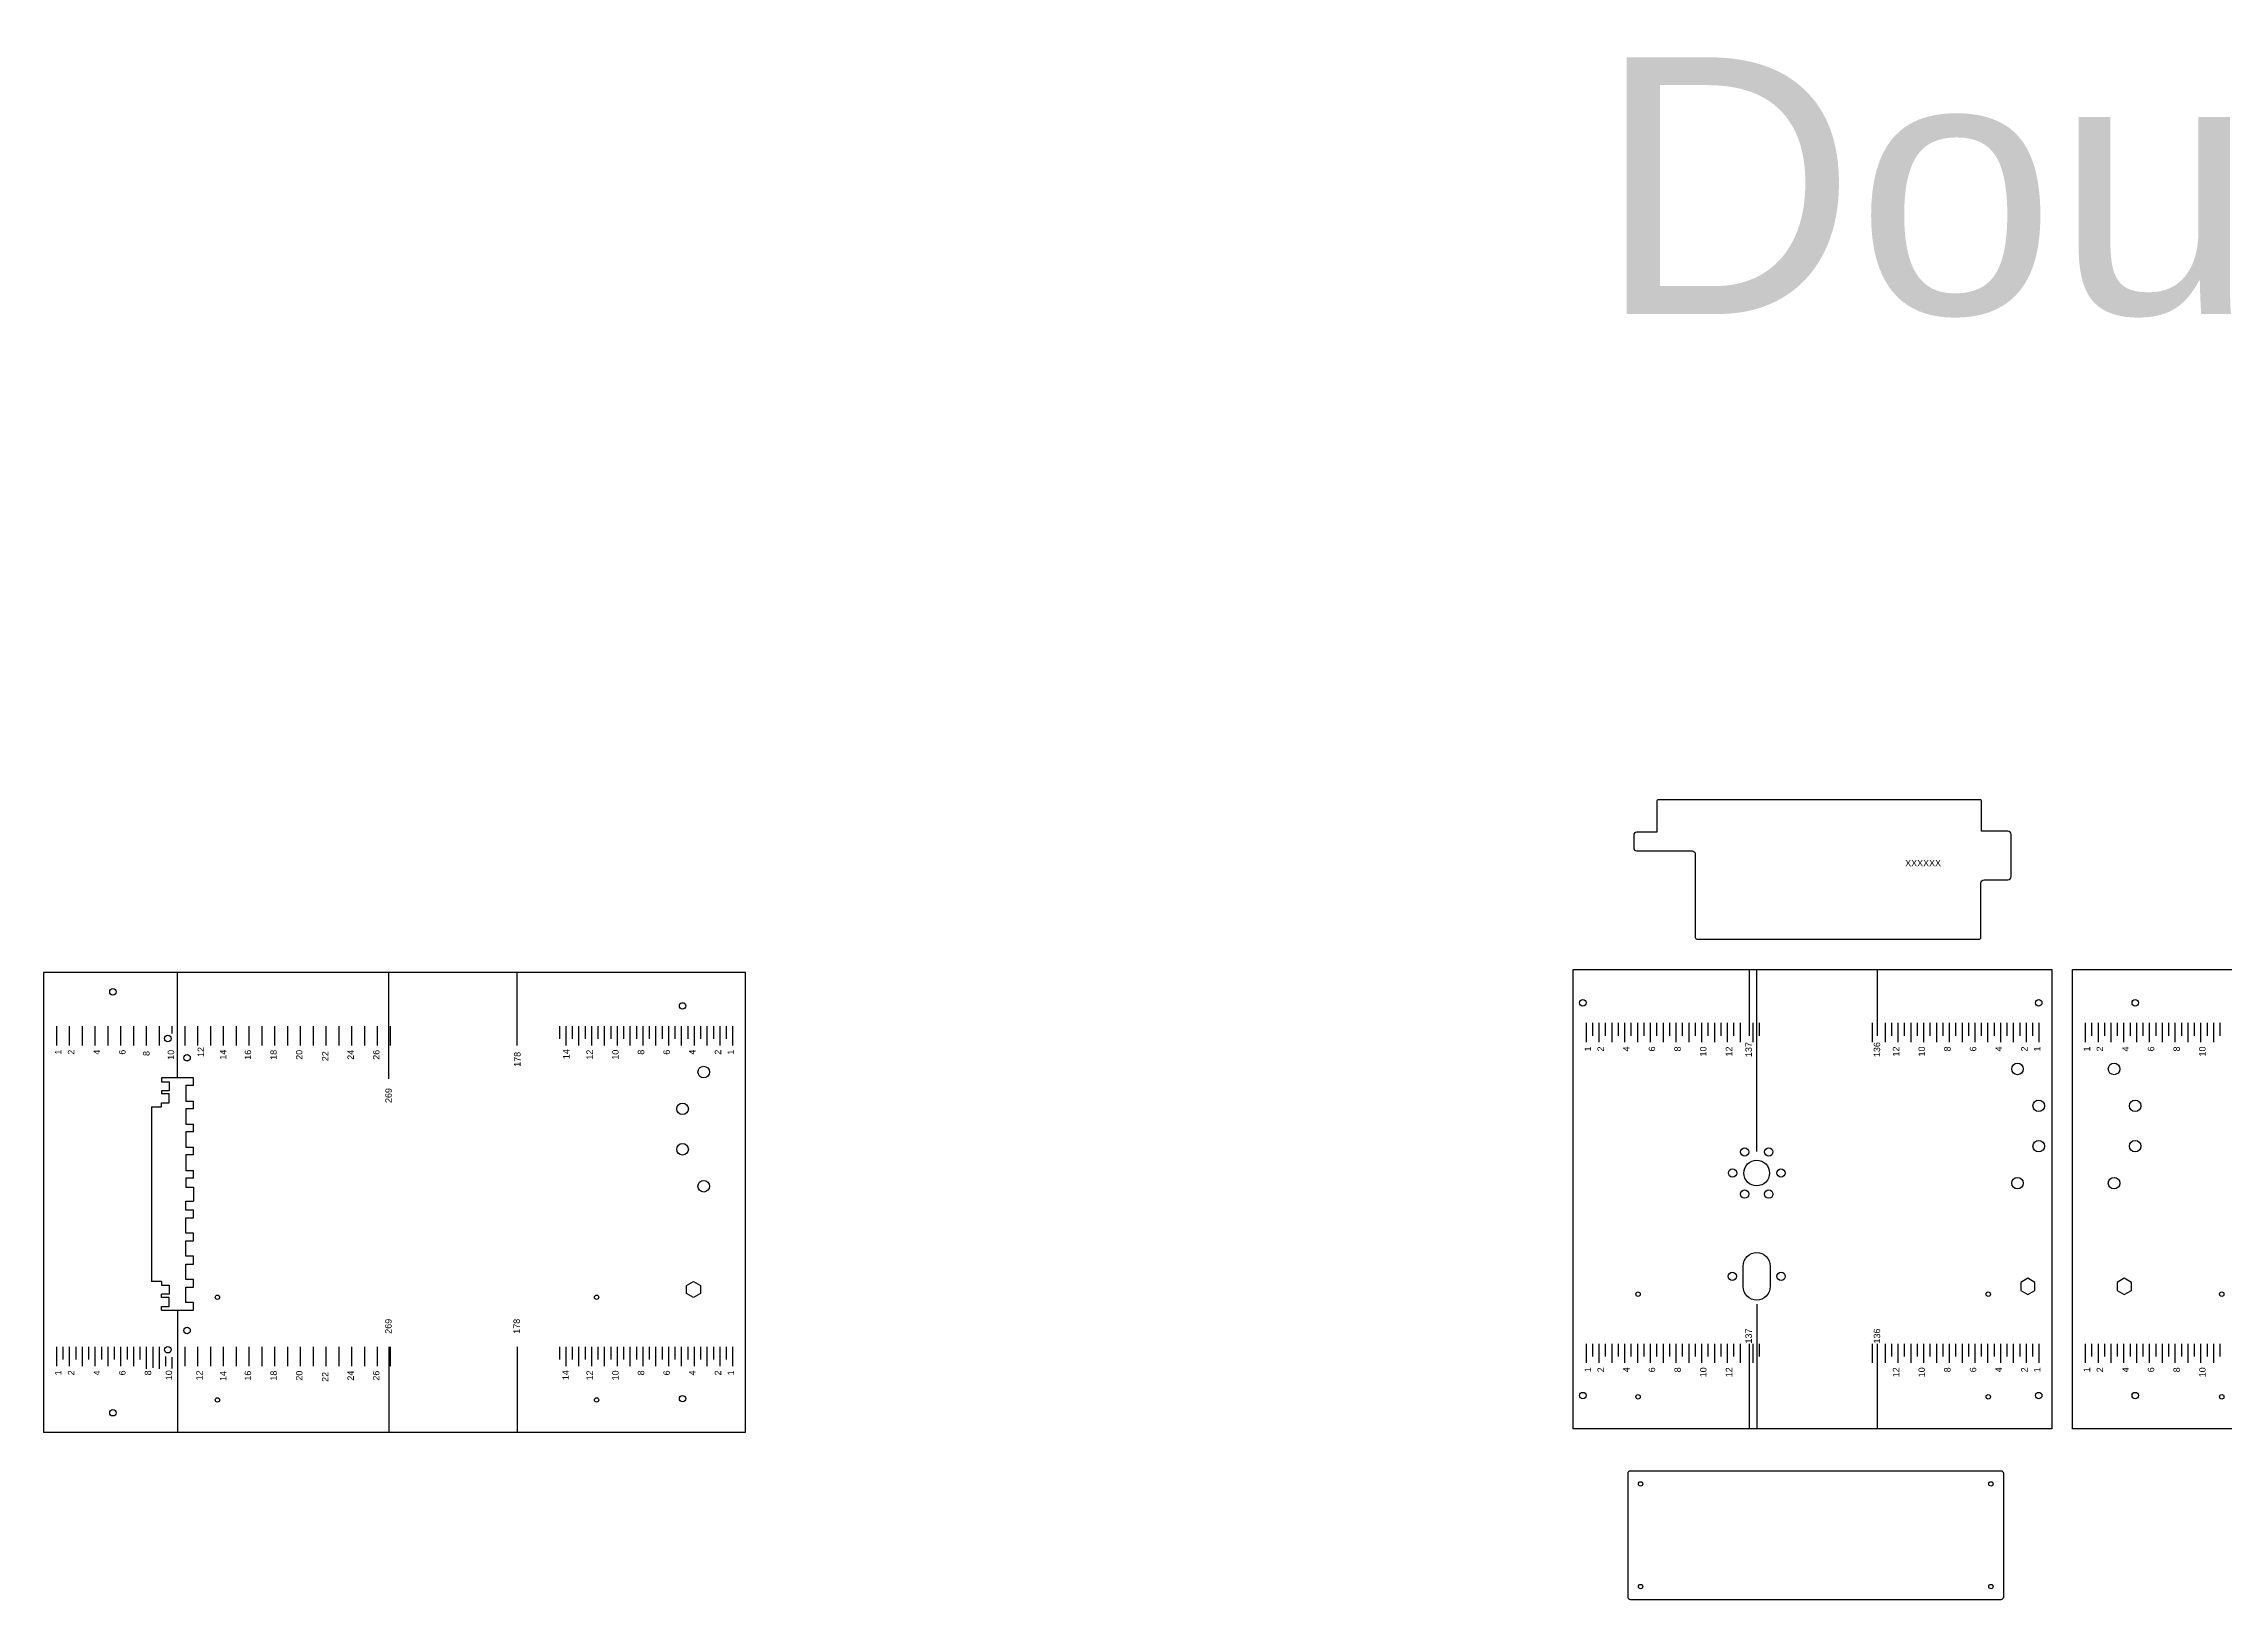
# Model space of a CAD drawing. Header units: millimetres. Extents: x -925 to 3059, y -1469 to 1737.
# Drawn here: x -925 to 775, y 525 to 1737 of the extents above; entities that cross this region are included whole.
import ezdxf

# ---------------------------------------------------------------- set-up
doc = ezdxf.new("R2010")
doc.units = ezdxf.units.MM
doc.styles.get("Standard").update_dxf_attribs({"font": 'arial.ttf'})

msp = doc.modelspace()

# ---------------------------------------------------------------- linework, layer by layer
at = {"color": 7, "true_color": 0xffffff}
for p, q in [((-377.5, 1013.3), (-924.5, 1013.3)), ((-924.5, 1013.3), (-924.5, 655.3)), ((-820.2, 931.2), (-820.2, 1013.3)), ((-377.5, 655.3), (-377.5, 1013.3)), ((410.7, 874), (410.7, 1015.7)), ((656.7, 657.7), (656.7, 1015.7)), ((656.7, 1015.7), (1108.2, 1015.7)), ((-820.2, 750.2), (-820.2, 655.3)), ((410.7, 755), (410.7, 657.7)), ((-924.5, 655.3), (-377.5, 655.3)), ((1108.2, 657.7), (656.7, 657.7))]:
    msp.add_line(p, q, dxfattribs=at)
at = {"color": 2}
for p, q in [((-655.5, 930.5), (-655.5, 1013.3)), ((-555.5, 956.6), (-555.5, 1013.3)), ((404.7, 1015.7), (404.7, 964.1)), ((504.7, 1015.7), (504.7, 964.1)), ((-914.5, 971.6), (-914.5, 956.6)), ((-904.5, 971.6), (-904.5, 956.6)), ((-894.5, 971.6), (-894.5, 956.6)), ((-884.5, 971.6), (-884.5, 956.6)), ((-874.5, 971.6), (-874.5, 956.6)), ((-864.5, 971.6), (-864.5, 956.6)), ((-854.5, 971.6), (-854.5, 956.6)), ((-844.5, 971.6), (-844.5, 956.6)), ((-834.5, 971.6), (-834.5, 956.6)), ((-824.5, 971.6), (-824.5, 965.7)), ((-814.5, 971.6), (-814.5, 956.6)), ((-804.5, 971.6), (-804.5, 956.6)), ((-794.5, 971.6), (-794.5, 956.6)), ((-784.5, 971.6), (-784.5, 956.6)), ((-784.5, 971.6), (-784.5, 956.6)), ((-774.5, 971.6), (-774.5, 956.6)), ((-764.5, 971.6), (-764.5, 956.6)), ((-754.5, 971.6), (-754.5, 956.6)), ((-744.5, 971.6), (-744.5, 956.6)), ((-734.5, 971.6), (-734.5, 956.6)), ((-724.5, 971.6), (-724.5, 956.6)), ((-714.5, 971.6), (-714.5, 956.6)), ((-704.5, 971.6), (-704.5, 956.6)), ((-694.5, 971.6), (-694.5, 956.6)), ((-684.5, 971.6), (-684.5, 956.6)), ((-674.5, 971.6), (-674.5, 956.6)), ((-664.5, 971.6), (-664.5, 956.6)), ((-654.5, 971.6), (-654.5, 956.6)), ((-522.5, 971.6), (-522.5, 961.6)), ((-517.5, 971.6), (-517.5, 956.6)), ((-512.5, 971.6), (-512.5, 961.6)), ((-507.5, 971.6), (-507.5, 956.6)), ((-502.5, 971.6), (-502.5, 961.6)), ((-497.5, 971.6), (-497.5, 956.6)), ((-492.5, 971.6), (-492.5, 961.6)), ((-487.5, 971.6), (-487.5, 956.6)), ((-482.5, 971.6), (-482.5, 961.6)), ((-477.5, 971.6), (-477.5, 956.6)), ((-472.5, 971.6), (-472.5, 961.6)), ((-467.5, 971.6), (-467.5, 956.6)), ((-462.5, 971.6), (-462.5, 961.6)), ((-457.5, 971.6), (-457.5, 956.6)), ((-452.5, 971.6), (-452.5, 961.6)), ((-447.5, 971.6), (-447.5, 956.6)), ((-442.5, 971.6), (-442.5, 961.6)), ((-437.5, 971.6), (-437.5, 956.6)), ((-432.5, 971.6), (-432.5, 961.6)), ((-427.5, 971.6), (-427.5, 956.6)), ((-422.5, 971.6), (-422.5, 961.6)), ((-417.5, 971.6), (-417.5, 956.6)), ((-412.5, 971.6), (-412.5, 961.6)), ((-407.5, 971.6), (-407.5, 956.6)), ((-402.5, 971.6), (-402.5, 961.6)), ((-397.5, 971.6), (-397.5, 956.6)), ((-392.5, 971.6), (-392.5, 961.6)), ((-387.5, 971.6), (-387.5, 956.6)), ((277.7, 974.1), (277.7, 959.1)), ((282.7, 974.1), (282.7, 964.1)), ((287.7, 974.1), (287.7, 959.1)), ((292.7, 974.1), (292.7, 964.1)), ((297.7, 974.1), (297.7, 959.1)), ((302.7, 974.1), (302.7, 964.1)), ((307.7, 974.1), (307.7, 959.1)), ((312.7, 974.1), (312.7, 964.1)), ((317.7, 974.1), (317.7, 959.1)), ((322.7, 974.1), (322.7, 964.1)), ((327.7, 974.1), (327.7, 959.1)), ((332.7, 974.1), (332.7, 964.1)), ((337.7, 974.1), (337.7, 959.1)), ((342.7, 974.1), (342.7, 964.1)), ((347.7, 974.1), (347.7, 959.1)), ((352.7, 974.1), (352.7, 964.1)), ((357.7, 974.1), (357.7, 959.1)), ((362.7, 974.1), (362.7, 964.1)), ((367.7, 974.1), (367.7, 959.1)), ((372.7, 974.1), (372.7, 964.1)), ((377.7, 974.1), (377.7, 959.1)), ((382.7, 974.1), (382.7, 964.1)), ((387.7, 974.1), (387.7, 959.1)), ((392.7, 974.1), (392.7, 964.1)), ((397.7, 974.1), (397.7, 959.1)), ((407.7, 974.1), (407.7, 959.1)), ((412.7, 974.1), (412.7, 964.1)), ((500.7, 974.1), (500.7, 959.1)), ((510.7, 974.1), (510.7, 959.1)), ((515.7, 974.1), (515.7, 964.1)), ((520.7, 974.1), (520.7, 959.1)), ((525.7, 974.1), (525.7, 964.1)), ((530.7, 974.1), (530.7, 959.1)), ((535.7, 974.1), (535.7, 964.1)), ((540.7, 974.1), (540.7, 959.1)), ((545.7, 974.1), (545.7, 964.1)), ((550.7, 974.1), (550.7, 959.1)), ((555.7, 974.1), (555.7, 964.1)), ((560.7, 974.1), (560.7, 959.1)), ((565.7, 974.1), (565.7, 964.1)), ((570.7, 974.1), (570.7, 959.1)), ((575.7, 974.1), (575.7, 964.1)), ((580.7, 974.1), (580.7, 959.1)), ((585.7, 974.1), (585.7, 964.1)), ((590.7, 974.1), (590.7, 959.1)), ((595.7, 974.1), (595.7, 964.1)), ((600.7, 974.1), (600.7, 959.1)), ((605.7, 974.1), (605.7, 964.1)), ((610.7, 974.1), (610.7, 959.1)), ((615.7, 974.1), (615.7, 964.1)), ((620.7, 974.1), (620.7, 959.1)), ((625.7, 974.1), (625.7, 964.1)), ((630.7, 974.1), (630.7, 959.1)), ((666.7, 974.1), (666.7, 959.1)), ((671.7, 974.1), (671.7, 964.1)), ((676.7, 974.1), (676.7, 959.1)), ((681.7, 974.1), (681.7, 964.1)), ((686.7, 974.1), (686.7, 959.1)), ((691.7, 974.1), (691.7, 964.1)), ((696.7, 974.1), (696.7, 959.1)), ((701.7, 974.1), (701.7, 964.1)), ((706.7, 974.1), (706.7, 959.1)), ((711.7, 974.1), (711.7, 964.1)), ((716.7, 974.1), (716.7, 959.1)), ((721.7, 974.1), (721.7, 964.1)), ((726.7, 974.1), (726.7, 959.1)), ((731.7, 974.1), (731.7, 964.1)), ((736.7, 974.1), (736.7, 959.1)), ((741.7, 974.1), (741.7, 964.1)), ((746.7, 974.1), (746.7, 959.1)), ((751.7, 974.1), (751.7, 964.1)), ((756.7, 974.1), (756.7, 959.1)), ((761.7, 974.1), (761.7, 964.1)), ((766.7, 974.1), (766.7, 959.1)), ((771.7, 974.1), (771.7, 964.1)), ((-914.5, 721.7), (-914.5, 706.7)), ((-909.5, 721.7), (-909.5, 711.7)), ((-904.5, 721.7), (-904.5, 706.7)), ((-899.5, 721.7), (-899.5, 711.7)), ((-894.5, 721.7), (-894.5, 706.7)), ((-889.5, 721.7), (-889.5, 711.7)), ((-884.5, 721.7), (-884.5, 706.7)), ((-879.5, 721.7), (-879.5, 711.7)), ((-874.5, 721.7), (-874.5, 706.7)), ((-869.5, 721.7), (-869.5, 711.7)), ((-864.5, 721.7), (-864.5, 706.7)), ((-859.5, 721.7), (-859.5, 711.7)), ((-854.5, 721.7), (-854.5, 706.7)), ((-849.5, 721.7), (-849.5, 711.7)), ((-844.5, 721.7), (-844.5, 704.4)), ((-839.5, 721.7), (-839.5, 705.2)), ((-834.5, 721.7), (-834.5, 704.5)), ((-829.5, 714.2), (-829.5, 706.7)), ((-814.5, 721.7), (-814.5, 706.7)), ((-804.5, 721.7), (-804.5, 706.7)), ((-794.5, 721.7), (-794.5, 706.7)), ((-784.5, 721.7), (-784.5, 706.7)), ((-784.5, 721.7), (-784.5, 706.7)), ((-774.5, 721.7), (-774.5, 706.7)), ((-764.5, 721.7), (-764.5, 706.7)), ((-754.5, 721.7), (-754.5, 706.7)), ((-744.5, 721.7), (-744.5, 706.7)), ((-734.5, 721.7), (-734.5, 706.7)), ((-724.5, 721.7), (-724.5, 706.7)), ((-714.5, 721.7), (-714.5, 706.7)), ((-704.5, 721.7), (-704.5, 706.7)), ((-694.5, 721.7), (-694.5, 706.7)), ((-684.5, 721.7), (-684.5, 706.7)), ((-674.5, 721.7), (-674.5, 706.7)), ((-664.5, 721.7), (-664.5, 706.7)), ((-655.5, 721.7), (-655.5, 655.3)), ((-654.5, 721.7), (-654.5, 706.7)), ((-555.5, 721.7), (-555.5, 655.3)), ((-522.5, 721.7), (-522.5, 711.7)), ((-517.5, 721.7), (-517.5, 706.7)), ((-512.5, 721.7), (-512.5, 711.7)), ((-507.5, 721.7), (-507.5, 706.7)), ((-502.5, 721.7), (-502.5, 711.7)), ((-497.5, 721.7), (-497.5, 706.7)), ((-492.5, 721.7), (-492.5, 711.7)), ((-487.5, 721.7), (-487.5, 706.7)), ((-482.5, 721.7), (-482.5, 711.7)), ((-477.5, 721.7), (-477.5, 706.7)), ((-472.5, 721.7), (-472.5, 711.7)), ((-467.5, 721.7), (-467.5, 706.7)), ((-462.5, 721.7), (-462.5, 711.7)), ((-457.5, 721.7), (-457.5, 706.7)), ((-452.5, 721.7), (-452.5, 711.7)), ((-447.5, 721.7), (-447.5, 706.7)), ((-442.5, 721.7), (-442.5, 711.7)), ((-437.5, 721.7), (-437.5, 706.7)), ((-432.5, 721.7), (-432.5, 711.7)), ((-427.5, 721.7), (-427.5, 706.7)), ((-422.5, 721.7), (-422.5, 711.7)), ((-417.5, 721.7), (-417.5, 706.7)), ((-412.5, 721.7), (-412.5, 711.7)), ((-407.5, 721.7), (-407.5, 706.7)), ((-402.5, 721.7), (-402.5, 711.7)), ((-397.5, 721.7), (-397.5, 706.7)), ((-392.5, 721.7), (-392.5, 711.7)), ((-387.5, 721.7), (-387.5, 706.7)), ((277.7, 724.1), (277.7, 709.1)), ((282.7, 724.1), (282.7, 714.1)), ((287.7, 724.1), (287.7, 709.1)), ((292.7, 724.1), (292.7, 714.1)), ((297.7, 724.1), (297.7, 709.1)), ((302.7, 724.1), (302.7, 714.1)), ((307.7, 724.1), (307.7, 709.1)), ((312.7, 724.1), (312.7, 714.1)), ((317.7, 724.1), (317.7, 709.1)), ((322.7, 724.1), (322.7, 714.1)), ((327.7, 724.1), (327.7, 709.1)), ((332.7, 724.1), (332.7, 714.1)), ((337.7, 724.1), (337.7, 709.1)), ((342.7, 724.1), (342.7, 714.1)), ((347.7, 724.1), (347.7, 709.1)), ((352.7, 724.1), (352.7, 714.1)), ((357.7, 724.1), (357.7, 709.1)), ((362.7, 724.1), (362.7, 714.1)), ((367.7, 724.1), (367.7, 709.1)), ((372.7, 724.1), (372.7, 714.1)), ((377.7, 724.1), (377.7, 709.1)), ((382.7, 724.1), (382.7, 714.1)), ((387.7, 724.1), (387.7, 709.1)), ((392.7, 724.1), (392.7, 714.1)), ((397.7, 724.1), (397.7, 709.1)), ((404.7, 724.1), (404.7, 657.7)), ((407.7, 724.1), (407.7, 709.1)), ((412.7, 724.1), (412.7, 714.1)), ((500.7, 724.1), (500.7, 709.1)), ((504.7, 724.1), (504.7, 657.7)), ((510.7, 724.1), (510.7, 709.1)), ((515.7, 724.1), (515.7, 714.1)), ((520.7, 724.1), (520.7, 709.1)), ((525.7, 724.1), (525.7, 714.1)), ((530.7, 724.1), (530.7, 709.1)), ((535.7, 724.1), (535.7, 714.1)), ((540.7, 724.1), (540.7, 709.1)), ((545.7, 724.1), (545.7, 714.1)), ((550.7, 724.1), (550.7, 709.1)), ((555.7, 724.1), (555.7, 714.1)), ((560.7, 724.1), (560.7, 709.1)), ((565.7, 724.1), (565.7, 714.1)), ((570.7, 724.1), (570.7, 709.1)), ((575.7, 724.1), (575.7, 714.1)), ((580.7, 724.1), (580.7, 709.1)), ((585.7, 724.1), (585.7, 714.1)), ((590.7, 724.1), (590.7, 709.1)), ((595.7, 724.1), (595.7, 714.1)), ((600.7, 724.1), (600.7, 709.1)), ((605.7, 724.1), (605.7, 714.1)), ((610.7, 724.1), (610.7, 709.1)), ((615.7, 724.1), (615.7, 714.1)), ((620.7, 724.1), (620.7, 709.1)), ((625.7, 724.1), (625.7, 714.1)), ((630.7, 724.1), (630.7, 709.1)), ((666.7, 724.1), (666.7, 709.1)), ((671.7, 724.1), (671.7, 714.1)), ((676.7, 724.1), (676.7, 709.1)), ((681.7, 724.1), (681.7, 714.1)), ((686.7, 724.1), (686.7, 709.1)), ((691.7, 724.1), (691.7, 714.1)), ((696.7, 724.1), (696.7, 709.1)), ((701.7, 724.1), (701.7, 714.1)), ((706.7, 724.1), (706.7, 709.1)), ((711.7, 724.1), (711.7, 714.1)), ((716.7, 724.1), (716.7, 709.1)), ((721.7, 724.1), (721.7, 714.1)), ((726.7, 724.1), (726.7, 709.1)), ((731.7, 724.1), (731.7, 714.1)), ((736.7, 724.1), (736.7, 709.1)), ((741.7, 724.1), (741.7, 714.1)), ((746.7, 724.1), (746.7, 709.1)), ((751.7, 724.1), (751.7, 714.1)), ((756.7, 724.1), (756.7, 709.1)), ((761.7, 724.1), (761.7, 714.1)), ((766.7, 724.1), (766.7, 709.1)), ((771.7, 724.1), (771.7, 714.1)), ((-824.5, 713.7), (-824.5, 704.7))]:
    msp.add_line(p, q, dxfattribs=at)
at = {"color": 6}
for p, q in [((-832.7, 931.2), (-832.7, 928.2)), ((-832.7, 928.2), (-826.7, 928.2)), ((-826.7, 921.2), (-832.7, 921.2)), ((-832.7, 921.2), (-832.7, 918.7)), ((-826.7, 918.7), (-832.7, 918.7)), ((-826.7, 928.2), (-826.7, 921.2)), ((-826.7, 911.7), (-826.7, 918.7)), ((-807.7, 925.2), (-813.7, 925.2)), ((-813.7, 925.2), (-813.7, 913.2)), ((-807.7, 925.2), (-807.7, 931.2)), ((-832.7, 908.7), (-832.7, 911.7)), ((-832.7, 911.7), (-826.7, 911.7)), ((-813.7, 913.2), (-807.7, 913.2)), ((-807.7, 907.2), (-813.7, 907.2)), ((-813.7, 907.2), (-813.7, 895.2)), ((-807.7, 907.2), (-807.7, 913.2)), ((-813.7, 895.2), (-807.7, 895.2)), ((-807.7, 889.2), (-813.7, 889.2)), ((-813.7, 889.2), (-813.7, 877.2)), ((-807.7, 889.2), (-807.7, 895.2)), ((-813.7, 877.2), (-807.7, 877.2)), ((-807.7, 871.2), (-813.7, 871.2)), ((-813.7, 871.2), (-813.7, 859.2)), ((-807.7, 871.2), (-807.7, 877.2)), ((-813.7, 859.2), (-807.7, 859.2)), ((-807.7, 853.2), (-813.7, 853.2)), ((-813.7, 853.2), (-813.7, 846.2)), ((-807.7, 853.2), (-807.7, 859.2)), ((-813.7, 846.2), (-807.7, 846.2)), ((-813.7, 828.2), (-813.7, 835.2)), ((-813.7, 835.2), (-807.7, 835.2)), ((-807.7, 846.2), (-807.7, 835.2)), ((-807.7, 828.2), (-813.7, 828.2)), ((-813.7, 810.2), (-813.7, 822.2)), ((-813.7, 822.2), (-807.7, 822.2)), ((-807.7, 822.2), (-807.7, 828.2)), ((-807.7, 810.2), (-813.7, 810.2)), ((-813.7, 792.2), (-813.7, 804.2)), ((-813.7, 804.2), (-807.7, 804.2)), ((-807.7, 804.2), (-807.7, 810.2)), ((-807.7, 792.2), (-813.7, 792.2)), ((-813.7, 774.2), (-813.7, 786.2)), ((-813.7, 786.2), (-807.7, 786.2)), ((-807.7, 786.2), (-807.7, 792.2)), ((-832.7, 772.7), (-832.7, 769.7)), ((-832.7, 769.7), (-826.7, 769.7)), ((-826.7, 769.7), (-826.7, 762.7)), ((-807.7, 774.2), (-813.7, 774.2)), ((-813.7, 756.2), (-813.7, 768.2)), ((-813.7, 768.2), (-807.7, 768.2)), ((-807.7, 768.2), (-807.7, 774.2)), ((-826.7, 762.7), (-832.7, 762.7)), ((-832.7, 760.2), (-832.7, 762.7)), ((-826.7, 760.2), (-832.7, 760.2)), ((-832.7, 750.2), (-832.7, 753.2)), ((-832.7, 753.2), (-826.7, 753.2)), ((-826.7, 753.2), (-826.7, 760.2)), ((-807.7, 756.2), (-813.7, 756.2)), ((-807.7, 750.2), (-807.7, 756.2))]:
    msp.add_line(p, q, dxfattribs=at)
at = {"color": 3}
for p, q in [((-840.5, 908.7), (-832.7, 908.7)), ((-832.7, 772.7), (-840.5, 772.7))]:
    msp.add_line(p, q, dxfattribs=at)
at = {"color": 7, "true_color": 0xffffff}
for points in [[(334, 1147.9, 0.414214), (332.8, 1146.7)], [(586, 1146.7, 0.414214), (584.8, 1147.9)], [(317.3, 1122.7, 0.414214), (314.8, 1120.2)], [(609, 1120.9, 0.414214), (606.5, 1123.4)], [(314.8, 1110.7, 0.414214), (317.3, 1108.2)], [(360.3, 1108.2, -0.414214), (362.8, 1105.7)], [(606.5, 1085.6, 0.414214), (609, 1088.1)], [(585.5, 1083.1, -0.414214), (588, 1085.6)], [(362.8, 1040.6, 0.414214), (364, 1039.4)], [(584.3, 1039.4, 0.414214), (585.5, 1040.6)]]:
    msp.add_lwpolyline(points, format="xyb", dxfattribs=at)
for points in [[(332.8, 1146.7), (332.8, 1122.7)], [(584.8, 1147.9), (334, 1147.9)], [(586, 1123.4), (586, 1146.7)], [(332.8, 1122.7), (317.3, 1122.7)], [(606.5, 1123.4), (586, 1123.4)], [(314.8, 1120.2), (314.8, 1110.7)], [(317.3, 1108.2), (360.3, 1108.2)], [(362.8, 1105.7), (362.8, 1040.6)], [(609, 1088.1), (609, 1120.9)], [(585.5, 1040.6), (585.5, 1083.1)], [(588, 1085.6), (606.5, 1085.6)], [(364, 1039.4), (584.3, 1039.4)]]:
    msp.add_lwpolyline(points, dxfattribs=at)
msp.add_lwpolyline([(640.7, 657.7), (267.7, 657.7), (267.7, 1015.7), (640.7, 1015.7)], close=True, dxfattribs=at)
at = {"color": 3}
for points in [[(-807.7, 931.2), (-832.7, 931.2)], [(-840.5, 908.7), (-840.5, 772.7)], [(-832.7, 750.2), (-807.7, 750.2)]]:
    msp.add_lwpolyline(points, dxfattribs=at)
msp.add_lwpolyline([(400.2, 768.6), (400.2, 784.6, -0.414214), (410.7, 795.1), (410.7, 795.1, -0.414214), (421.2, 784.6), (421.2, 768.6, -0.414214), (410.7, 758.1), (410.7, 758.1, -0.414214)], format="xyb", close=True, dxfattribs=at)
for points in [[(-418, 760), (-423.5, 763.1), (-423.5, 769.5), (-418, 772.7), (-412.5, 769.5), (-412.5, 763.1), (-418, 760)], [(622, 762.4), (627.5, 765.5), (627.5, 771.9), (622, 775.1), (616.5, 771.9), (616.5, 765.5), (622, 762.4)], [(697.2, 762.4), (702.7, 765.5), (702.7, 771.9), (697.2, 775.1), (691.7, 771.9), (691.7, 765.5), (697.2, 762.4)]]:
    msp.add_lwpolyline(points)
at = {"color": 6}
for points in [[(312.2, 624.9, 0.414214), (310.2, 622.9)], [(603.2, 622.9, 0.414214), (601.2, 624.9)], [(310.2, 526.9, 0.414214), (312.2, 524.9)], [(601.2, 524.9, 0.414214), (603.2, 526.9)]]:
    msp.add_lwpolyline(points, format="xyb", dxfattribs=at)
for points in [[(310.2, 622.9), (310.2, 526.9)], [(601.2, 624.9), (312.2, 624.9)], [(603.2, 526.9), (603.2, 622.9)], [(312.2, 524.9), (601.2, 524.9)]]:
    msp.add_lwpolyline(points, dxfattribs=at)
at = {"color": 7}
for centre in [(-870.5, 998.3), (-426.5, 987.3), (275.2, 989.7), (630.5, 989.7), (705.7, 989.7), (-426.5, 681.3), (275.2, 683.7), (630.5, 683.7), (705.7, 683.7), (-870.5, 670.3)]:
    msp.add_circle(centre, 2.5, dxfattribs=at)
for centre, radius in [((-827.7, 961.9), 2.5), ((-812.7, 946.9), 2.5), ((-410, 935.8), 4.5), ((614, 938.2), 4.5), ((689.2, 938.2), 4.5), ((-426.5, 907.1), 4.5), ((630.5, 909.5), 4.5), ((705.7, 909.5), 4.5), ((-426.5, 875.6), 4.5), ((630.5, 878), 4.5), ((705.7, 878), 4.5), ((-410, 846.8), 4.5), ((614, 849.2), 4.5), ((689.2, 849.2), 4.5), ((-789, 760.3), 1.7), ((-493.5, 760.3), 1.7), ((318.2, 762.7), 1.7), ((591.2, 762.7), 1.7), ((773.2, 762.7), 1.7), ((-812.7, 734.4), 2.5), ((-827.7, 719.4), 2.5), ((-789, 680.3), 1.7), ((-493.5, 680.3), 1.7), ((318.2, 682.7), 1.7), ((591.2, 682.7), 1.7), ((773.2, 682.7), 1.7)]:
    msp.add_circle(centre, radius)
at = {"color": 3}
for centre, radius in [((401.3, 873.5), 3.25), ((410.7, 857.1), 10), ((420.1, 873.5), 3.25), ((391.9, 857.1), 3.25), ((429.6, 857.1), 3.25), ((401.3, 840.7), 3.25), ((420.1, 840.7), 3.25), ((391.7, 776.6), 3.25), ((429.7, 776.6), 3.25)]:
    msp.add_circle(centre, radius, dxfattribs=at)
at = {"color": 6}
for centre in [(320.2, 614.9), (320.2, 614.9), (593.2, 614.9), (320.2, 534.9), (320.2, 534.9), (593.2, 534.9)]:
    msp.add_circle(centre, 1.7, dxfattribs=at)

# ---------------------------------------------------------------- texts
at = {"color": 7, "true_color": 0xffffff}
msp.add_text('XXXXXX', height=5, dxfattribs=at).set_placement((526.4, 1096.1))
at = {"color": 6, "insert": (286.4, 1726.5), "char_height": 200, "attachment_point": 1}
msp.add_mtext_dynamic_manual_height_columns('Double Doors', width=2822.951, gutter_width=12.5, heights=[0], dxfattribs=at)
at = {"color": 2, "char_height": 5, "width": 6.425, "rotation": 90}
for s, insert, attachment_point in [('1', (-910.6, 953.2), 9), ('2', (-900.6, 953.2), 9), ('4', (-880.6, 953.2), 9), ('6', (-860.6, 953.2), 9), ('8', (-841.9, 952.2), 9), ('10', (-822.7, 953.1), 9), ('12', (-799.5, 955.3), 9), ('14', (-787.1, 953.2), 3), ('16', (-762.7, 953.1), 9), ('18', (-742.7, 953.1), 9), ('20', (-722.7, 953.1), 9), ('24', (-682.7, 953.1), 9), ('26', (-662.7, 953.1), 9), ('14', (-519.6, 953.6), 3), ('12', (-501.4, 953.2), 3), ('10', (-481.4, 953.2), 3), ('8', (-461.4, 953.2), 3), ('6', (-441.4, 953.2), 3), ('4', (-421.4, 953.2), 3), ('2', (-401.4, 953.2), 3), ('1', (-391.4, 953.2), 3), ('1', (281.6, 955.7), 9), ('2', (291.6, 955.7), 9), ('4', (311.6, 955.7), 9), ('6', (331.6, 955.7), 9), ('8', (351.6, 955.7), 9), ('10', (371.6, 955.7), 9), ('12', (391.6, 955.7), 9), ('137', (401.9, 959.1), 3), ('136', (501.9, 959.1), 3), ('12', (516.8, 955.7), 3), ('10', (536.8, 955.7), 3), ('8', (556.8, 955.7), 3), ('6', (576.8, 955.7), 3), ('4', (596.8, 955.7), 3), ('2', (616.8, 955.7), 3), ('1', (626.8, 955.7), 3), ('1', (670.6, 955.7), 9), ('2', (680.6, 955.7), 9), ('4', (700.6, 955.7), 9), ('6', (720.6, 955.7), 9), ('8', (740.6, 955.7), 9), ('10', (760.6, 955.7), 9), ('22', (-702.5, 952), 9), ('178', (-557.8, 951.5), 3), ('269', (-658.2, 923.3), 3), ('269', (-658.3, 743.5), 3), ('178', (-558.3, 743.5), 3), ('137', (401.9, 735.9), 3), ('136', (501.9, 735.9), 3), ('1', (-910.6, 703.3), 9), ('2', (-900.6, 703.3), 9), ('4', (-880.6, 703.3), 9), ('6', (-860.6, 703.3), 9), ('8', (-840.6, 703.3), 9), ('10', (-824.3, 703.4), 9), ('12', (-800.6, 703.3), 9), ('14', (-787.1, 702.8), 3), ('16', (-762.7, 703.1), 9), ('18', (-742.7, 703.1), 9), ('20', (-722.7, 703.1), 9), ('22', (-702.5, 702.1), 9), ('24', (-682.7, 703.1), 9), ('26', (-662.7, 703.1), 9), ('14', (-520.2, 703.5), 3), ('12', (-501.4, 703.3), 3), ('10', (-481.4, 703.3), 3), ('8', (-461.4, 703.3), 3), ('6', (-441.4, 703.3), 3), ('4', (-421.4, 703.3), 3), ('2', (-401.4, 703.3), 3), ('1', (-391.4, 703.3), 3), ('1', (281.6, 705.7), 9), ('2', (291.6, 705.7), 9), ('4', (311.6, 705.7), 9), ('6', (331.6, 705.7), 9), ('8', (351.6, 705.7), 9), ('10', (371.6, 705.7), 9), ('12', (391.6, 705.7), 9), ('12', (516.8, 705.7), 3), ('10', (536.8, 705.7), 3), ('8', (556.8, 705.7), 3), ('6', (576.8, 705.7), 3), ('4', (596.8, 705.7), 3), ('2', (616.8, 705.7), 3), ('1', (626.8, 705.7), 3), ('1', (670.6, 705.7), 9), ('2', (680.6, 705.7), 9), ('4', (700.6, 705.7), 9), ('6', (720.6, 705.7), 9), ('8', (740.6, 705.7), 9), ('10', (760.6, 705.7), 9)]:
    msp.add_mtext(s, dxfattribs=dict(at, insert=insert, attachment_point=attachment_point))

doc.saveas('drawing.dxf')
